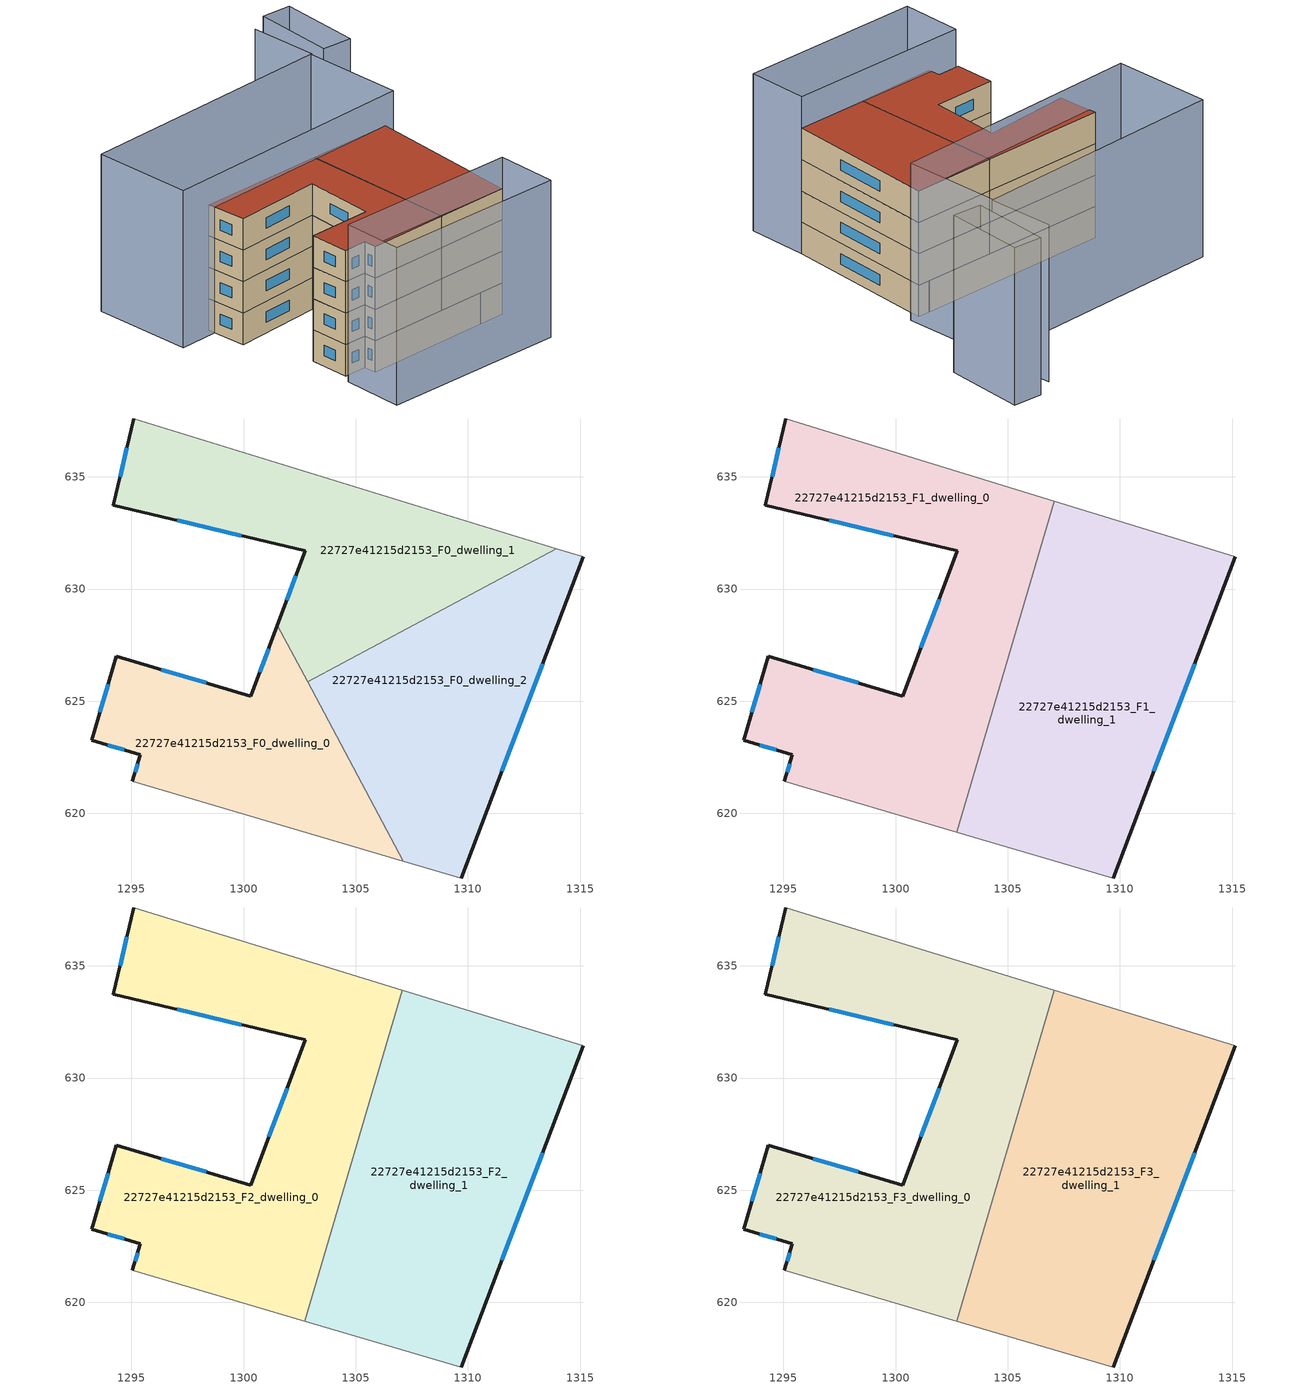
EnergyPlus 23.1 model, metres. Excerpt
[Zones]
22727e41215d2153_F0_dwelling_0
 floor ground (EU_floor_Construction): 1301.51,628.39 1307.13,617.88 1295.05,621.43 1295.4,622.61 1293.23,623.26 1294.33,627 1300.33,625.23 z0
 wall outside (EU_wall_Construction): 1301.51,628.39 1300.33,625.23 1294.33,627 1293.23,623.26 1295.4,622.61 1295.05,621.43 z0:3
 wall adiabatic (EU_wall_Construction): 1295.05,621.43 1307.13,617.88 z0:3
 wall to 22727e41215d2153_F0_dwelling_2 (EU_wall_Construction): 1307.13,617.88 1302.85,625.87 z0:3
 wall to 22727e41215d2153_F0_dwelling_1 (EU_wall_Construction): 1302.85,625.87 1301.51,628.39 z0:3
 window (EU_Window_Construction): 1293.96,625.76 1293.59,624.51 / 1298.33,625.82 1296.33,626.41 / 1301.11,627.34 1300.72,626.28 / 1295.28,622.22 1295.16,621.83 / 1293.95,623.05 1294.67,622.83 z1:2
22727e41215d2153_F0_dwelling_1
 floor ground (EU_floor_Construction): 1313.94,631.8 1302.85,625.87 1301.51,628.39 1302.75,631.71 1294.19,633.73 1295.11,637.58 z0
 wall outside (EU_wall_Construction): 1295.11,637.58 1294.19,633.73 1302.75,631.71 1301.51,628.39 z0:3
 wall adiabatic (EU_wall_Construction): 1313.94,631.8 1295.11,637.58 z0:3
 wall to 22727e41215d2153_F0_dwelling_2 (EU_wall_Construction): 1302.85,625.87 1313.94,631.8 z0:3
 window (EU_Window_Construction): 1297.04,633.06 1299.89,632.39 / 1294.8,636.3 1294.49,635.02 / 1302.33,630.6 1301.92,629.5 z1:2
22727e41215d2153_F0_dwelling_2
 floor ground (EU_floor_Construction): 1315.15,631.43 1309.7,617.12 1307.13,617.88 1302.85,625.87 1313.94,631.8 z0
 wall outside (EU_wall_Construction): 1309.7,617.12 1315.15,631.43 z0:3
 wall adiabatic (EU_wall_Construction): 1315.15,631.43 1313.94,631.8 / 1307.13,617.88 1309.7,617.12 z0:3
 window (EU_Window_Construction): 1311.51,621.89 1313.33,626.66 z1:2
22727e41215d2153_F1_dwelling_0
 floor to 22727e41215d2153_F0_dwelling_0 (EU_floor_Construction): 1302.85,625.87 1304.05,623.64 1302.74,619.17 1295.05,621.43 1295.4,622.61 1293.23,623.26 1294.33,627 1300.33,625.23 z3; 1301.51,628.39 1302.85,625.87 1300.33,625.23 z3
 floor to 22727e41215d2153_F0_dwelling_2 (EU_floor_Construction): 1305.05,627.05 1304.05,623.64 1302.85,625.87 z3
 floor to 22727e41215d2153_F0_dwelling_1 (EU_floor_Construction): 1307.06,633.91 1305.05,627.05 1302.85,625.87 1301.51,628.39 1302.75,631.71 1294.19,633.73 1295.11,637.58 z3
 wall outside (EU_wall_Construction): 1295.11,637.58 1294.19,633.73 1302.75,631.71 1300.33,625.23 1294.33,627 1293.23,623.26 1295.4,622.61 1295.05,621.43 z3:6
 wall adiabatic (EU_wall_Construction): 1295.05,621.43 1302.73,619.17 / 1307.06,633.91 1295.11,637.58 z3:6
 wall to 22727e41215d2153_F1_dwelling_1 (EU_wall_Construction): 1302.74,619.17 1307.06,633.91 z3:6
 window (EU_Window_Construction): 1295.28,622.22 1295.16,621.83 / 1293.95,623.05 1294.67,622.83 / 1293.96,625.76 1293.59,624.51 / 1298.33,625.82 1296.33,626.41 / 1301.94,629.55 1301.13,627.39 / 1297.04,633.06 1299.89,632.39 / 1294.8,636.3 1294.49,635.02 z4:5
22727e41215d2153_F1_dwelling_1
 floor to 22727e41215d2153_F0_dwelling_0 (EU_floor_Construction): 1304.05,623.64 1307.13,617.88 1302.74,619.17 z3
 floor to 22727e41215d2153_F0_dwelling_1 (EU_floor_Construction): 1313.94,631.8 1305.05,627.05 1307.06,633.91 z3
 floor to 22727e41215d2153_F0_dwelling_2 (EU_floor_Construction): 1304.31,624.53 1309.7,617.12 1307.13,617.88 1304.05,623.64 z3; 1315.15,631.43 1309.7,617.12 1304.31,624.53 1305.05,627.05 1313.94,631.8 z3
 wall outside (EU_wall_Construction): 1309.7,617.12 1315.15,631.43 z3:6
 wall adiabatic (EU_wall_Construction): 1315.15,631.43 1307.06,633.91 / 1302.73,619.17 1309.7,617.12 z3:6
 window (EU_Window_Construction): 1311.51,621.89 1313.33,626.66 z4:5
22727e41215d2153_F2_dwelling_0
 floor to 22727e41215d2153_F1_dwelling_0 (EU_floor_Construction): 1307.06,633.91 1302.73,619.17 1295.05,621.43 1295.4,622.61 1293.23,623.26 1294.33,627 1300.33,625.23 1302.75,631.71 1294.19,633.73 1295.11,637.58 z6
 wall outside (EU_wall_Construction): 1295.11,637.58 1294.19,633.73 1302.75,631.71 1300.33,625.23 1294.33,627 1293.23,623.26 1295.4,622.61 1295.05,621.43 z6:9
 wall adiabatic (EU_wall_Construction): 1295.05,621.43 1302.73,619.17 / 1307.06,633.91 1295.11,637.58 z6:9
 wall to 22727e41215d2153_F2_dwelling_1 (EU_wall_Construction): 1302.74,619.17 1307.06,633.91 z6:9
 window (EU_Window_Construction): 1295.28,622.22 1295.16,621.83 / 1293.95,623.05 1294.67,622.83 / 1293.96,625.76 1293.59,624.51 / 1298.33,625.82 1296.33,626.41 / 1301.94,629.55 1301.13,627.39 / 1297.04,633.06 1299.89,632.39 / 1294.8,636.3 1294.49,635.02 z7:8
22727e41215d2153_F2_dwelling_1
 floor to 22727e41215d2153_F1_dwelling_1 (EU_floor_Construction): 1315.15,631.43 1309.7,617.12 1302.73,619.17 1307.06,633.91 z6
 wall outside (EU_wall_Construction): 1309.7,617.12 1315.15,631.43 z6:9
 wall adiabatic (EU_wall_Construction): 1315.15,631.43 1307.06,633.91 / 1302.73,619.17 1309.7,617.12 z6:9
 window (EU_Window_Construction): 1311.51,621.89 1313.33,626.66 z7:8
22727e41215d2153_F3_dwelling_0
 floor to 22727e41215d2153_F2_dwelling_0 (EU_floor_Construction): 1307.06,633.91 1302.73,619.17 1295.05,621.43 1295.4,622.61 1293.23,623.26 1294.33,627 1300.33,625.23 1302.75,631.71 1294.19,633.73 1295.11,637.58 z9
 wall outside (EU_wall_Construction): 1295.11,637.58 1294.19,633.73 1302.75,631.71 1300.33,625.23 1294.33,627 1293.23,623.26 1295.4,622.61 1295.05,621.43 z9:12
 wall adiabatic (EU_wall_Construction): 1295.05,621.43 1302.73,619.17 / 1307.06,633.91 1295.11,637.58 z9:12
 wall to 22727e41215d2153_F3_dwelling_1 (EU_wall_Construction): 1302.74,619.17 1307.06,633.91 z9:12
 window (EU_Window_Construction): 1295.28,622.22 1295.16,621.83 / 1293.95,623.05 1294.67,622.83 / 1293.96,625.76 1293.59,624.51 / 1298.33,625.82 1296.33,626.41 / 1301.94,629.55 1301.13,627.39 / 1297.04,633.06 1299.89,632.39 / 1294.8,636.3 1294.49,635.02 z10:11
 roof outside (EU_roof_Construction): 1302.73,619.17 1307.06,633.91 1295.11,637.58 1294.19,633.73 1302.75,631.71 1300.33,625.23 1294.33,627 1293.23,623.26 1295.4,622.61 1295.05,621.43 z12
22727e41215d2153_F3_dwelling_1
 floor to 22727e41215d2153_F2_dwelling_1 (EU_floor_Construction): 1315.15,631.43 1309.7,617.12 1302.73,619.17 1307.06,633.91 z9
 wall outside (EU_wall_Construction): 1309.7,617.12 1315.15,631.43 z9:12
 wall adiabatic (EU_wall_Construction): 1315.15,631.43 1307.06,633.91 / 1302.73,619.17 1309.7,617.12 z9:12
 window (EU_Window_Construction): 1311.51,621.89 1313.33,626.66 z10:11
 roof outside (EU_roof_Construction): 1309.7,617.12 1315.15,631.43 1307.06,633.91 1302.73,619.17 z12
shading: 1320.41,646.92 1318.72,640.5 / 1307.9,611.46 1290.61,616.93 / 1290.61,616.93 1292.41,622.59 / 1292.41,622.59 1309.7,617.12 / 1309.7,617.12 1307.9,611.46 / 1293.8,647.26 1318.61,640.53 / 1318.61,640.53 1316.07,631.18 / 1316.07,631.18 1291.26,637.91 / 1291.26,637.91 1293.8,647.26 / 1320.01,640.04 1322.87,647.47 / 1322.87,647.47 1325.58,646.43 / 1325.58,646.43 1322.72,639 / 1322.72,639 1320.01,640.04 z0:15
[Building]
EU S2 Campaign: North Axis=0; Terrain=City; Solar Distribution=FullExterior
[Site:Location]
Bologna: Latitude=44.5; Longitude=11.25; Time Zone=1; Elevation=37
[SizingPeriod:WeatherFileDays]
AnnualSizingPeriod: Begin Month=1; Begin Day of Month=1; End Month=12; End Day of Month=31; Day of Week for Start Day=Monday; Use Weather File Daylight Saving Period=No; Use Weather File Rain and Snow Indicators=No
[MATERIAL]
EU_InternalMass_Material: Roughness=MediumRough; Thickness=0.1; Conductivity=1; Density=1800; Specific Heat=900; Thermal Absorptance=0.9; Solar Absorptance=0.7; Visible Absorptance=0.7
[MATERIAL:NOMASS] Roughness=MediumRough; Thermal Absorptance=0.9; Solar Absorptance=0.7; Visible Absorptance=0.7
Name | Thermal Resistance
EU_wall_NoMass | 0.937881
EU_roof_NoMass | 0.548572
EU_floor_NoMass | 0.71348
[WINDOWMATERIAL:SIMPLEGLAZINGSYSTEM]
EU_Window_SimpleGlazing: UFactor=4.25633; Solar Heat Gain Coefficient=0.85; Visible Transmittance=0.85
[CONSTRUCTION]
EU_wall_Construction: EU_wall_NoMass
EU_roof_Construction: EU_roof_NoMass
EU_floor_Construction: EU_floor_NoMass
EU_Window_Construction: EU_Window_SimpleGlazing
EU_InternalMass_Construction: EU_InternalMass_Material
[ZONE] Type=1; Multiplier=1; Ceiling Height=autocalculate; Floor Area=autocalculate; Part of Total Floor Area=Yes
Name | Volume
22727e41215d2153_F0_dwelling_0 | 199.499
22727e41215d2153_F1_dwelling_0 | 361.007
22727e41215d2153_F2_dwelling_0; 22727e41215d2153_F3_dwelling_0 | 361.025
22727e41215d2153_F0_dwelling_1 | 261.265
22727e41215d2153_F1_dwelling_1 | 361.002
22727e41215d2153_F2_dwelling_1; 22727e41215d2153_F3_dwelling_1 | 361.018
22727e41215d2153_F0_dwelling_2 | 261.255
[INTERNALMASS] Construction=EU_InternalMass_Construction
Name | Zone or ZoneList | Surface Area
22727e41215d2153_F0_dwelling_0_EU_InternalMass | 22727e41215d2153_F0_dwelling_0 | 66.4998
22727e41215d2153_F0_dwelling_1_EU_InternalMass | 22727e41215d2153_F0_dwelling_1 | 87.0903
22727e41215d2153_F0_dwelling_2_EU_InternalMass | 22727e41215d2153_F0_dwelling_2 | 87.0914
22727e41215d2153_F1_dwelling_0_EU_InternalMass | 22727e41215d2153_F1_dwelling_0 | 120.342
22727e41215d2153_F1_dwelling_1_EU_InternalMass | 22727e41215d2153_F1_dwelling_1 | 120.339
22727e41215d2153_F2_dwelling_0_EU_InternalMass | 22727e41215d2153_F2_dwelling_0 | 120.342
22727e41215d2153_F2_dwelling_1_EU_InternalMass | 22727e41215d2153_F2_dwelling_1 | 120.339
22727e41215d2153_F3_dwelling_0_EU_InternalMass | 22727e41215d2153_F3_dwelling_0 | 120.342
22727e41215d2153_F3_dwelling_1_EU_InternalMass | 22727e41215d2153_F3_dwelling_1 | 120.339
[OTHEREQUIPMENT] Fuel Type=Electricity; Design Level Calculation Method=Watts/Area; Power per Zone Floor Area=1; Fraction Latent=0; Fraction Radiant=0; Fraction Lost=0; Carbon Dioxide Generation Rate=0; EndUse Subcategory=EU_Step8_InternalGains
Name | Zone or ZoneList or Space or SpaceList | Schedule
EU_Step8_InternalGain_22727e41215d2153_F0_dwelling_0_f000 | 22727e41215d2153_F0_dwelling_0 | EU_Step8_GainSchedule_22727e41215d2153_F0_dwelling_0_f000
EU_Step8_InternalGain_22727e41215d2153_F0_dwelling_1_f000 | 22727e41215d2153_F0_dwelling_1 | EU_Step8_GainSchedule_22727e41215d2153_F0_dwelling_1_f000
EU_Step8_InternalGain_22727e41215d2153_F0_dwelling_2_f000 | 22727e41215d2153_F0_dwelling_2 | EU_Step8_GainSchedule_22727e41215d2153_F0_dwelling_2_f000
EU_Step8_InternalGain_22727e41215d2153_F1_dwelling_0_f000 | 22727e41215d2153_F1_dwelling_0 | EU_Step8_GainSchedule_22727e41215d2153_F1_dwelling_0_f000
EU_Step8_InternalGain_22727e41215d2153_F1_dwelling_1_f000 | 22727e41215d2153_F1_dwelling_1 | EU_Step8_GainSchedule_22727e41215d2153_F1_dwelling_1_f000
EU_Step8_InternalGain_22727e41215d2153_F2_dwelling_0_f000 | 22727e41215d2153_F2_dwelling_0 | EU_Step8_GainSchedule_22727e41215d2153_F2_dwelling_0_f000
EU_Step8_InternalGain_22727e41215d2153_F2_dwelling_1_f000 | 22727e41215d2153_F2_dwelling_1 | EU_Step8_GainSchedule_22727e41215d2153_F2_dwelling_1_f000
EU_Step8_InternalGain_22727e41215d2153_F3_dwelling_0_f000 | 22727e41215d2153_F3_dwelling_0 | EU_Step8_GainSchedule_22727e41215d2153_F3_dwelling_0_f000
EU_Step8_InternalGain_22727e41215d2153_F3_dwelling_1_f000 | 22727e41215d2153_F3_dwelling_1 | EU_Step8_GainSchedule_22727e41215d2153_F3_dwelling_1_f000
[ZONEVENTILATION:DESIGNFLOWRATE] Schedule=EU_AlwaysOn; Design Flow Rate Calculation Method=AirChanges/Hour; Air Changes per Hour=0.687892; Ventilation Type=Natural; Fan Pressure Rise=0; Fan Total Efficiency=1; Constant Term Coefficient=1; Temperature Term Coefficient=0; Velocity Term Coefficient=0; Velocity Squared Term Coefficient=0; Minimum Indoor Temperature=-100; Maximum Indoor Temperature=100; Delta Temperature=-100; Minimum Outdoor Temperature=-100; Maximum Outdoor Temperature=100; Maximum Wind Speed=40
Name | Zone or ZoneList or Space or SpaceList
EU_ConstantAir_22727e41215d2153_F0_dwelling_0 | 22727e41215d2153_F0_dwelling_0
EU_ConstantAir_22727e41215d2153_F0_dwelling_1 | 22727e41215d2153_F0_dwelling_1
EU_ConstantAir_22727e41215d2153_F0_dwelling_2 | 22727e41215d2153_F0_dwelling_2
EU_ConstantAir_22727e41215d2153_F1_dwelling_0 | 22727e41215d2153_F1_dwelling_0
EU_ConstantAir_22727e41215d2153_F1_dwelling_1 | 22727e41215d2153_F1_dwelling_1
EU_ConstantAir_22727e41215d2153_F2_dwelling_0 | 22727e41215d2153_F2_dwelling_0
EU_ConstantAir_22727e41215d2153_F2_dwelling_1 | 22727e41215d2153_F2_dwelling_1
EU_ConstantAir_22727e41215d2153_F3_dwelling_0 | 22727e41215d2153_F3_dwelling_0
EU_ConstantAir_22727e41215d2153_F3_dwelling_1 | 22727e41215d2153_F3_dwelling_1
[HVACTEMPLATE:THERMOSTAT] Constant Heating Setpoint=20; Constant Cooling Setpoint=50
EU_HeatOnly_22727e41215d2153_F0_dwelling_0; EU_HeatOnly_22727e41215d2153_F0_dwelling_1; EU_HeatOnly_22727e41215d2153_F0_dwelling_2; EU_HeatOnly_22727e41215d2153_F1_dwelling_0; EU_HeatOnly_22727e41215d2153_F1_dwelling_1; EU_HeatOnly_22727e41215d2153_F2_dwelling_0; EU_HeatOnly_22727e41215d2153_F2_dwelling_1; EU_HeatOnly_22727e41215d2153_F3_dwelling_0; EU_HeatOnly_22727e41215d2153_F3_dwelling_1
[HVACTEMPLATE:ZONE:IDEALLOADSAIRSYSTEM] System Availability Schedule=EU_AlwaysOn; Maximum Heating Supply Air Temperature=50; Minimum Cooling Supply Air Temperature=13; Maximum Heating Supply Air Humidity Ratio=0.0156; Minimum Cooling Supply Air Humidity Ratio=0.0077; Heating Limit=NoLimit; Cooling Limit=NoLimit; Heating Availability Schedule=EU_AlwaysOn; Cooling Availability Schedule=EU_CoolingOff; Dehumidification Control Type=ConstantSensibleHeatRatio; Cooling Sensible Heat Ratio=0.7; Dehumidification Setpoint=60; Humidification Control Type=None; Humidification Setpoint=30; Outdoor Air Method=None; Outdoor Air Flow Rate per Person=0.00944; Outdoor Air Flow Rate per Zone Floor Area=0; Outdoor Air Flow Rate per Zone=0; Demand Controlled Ventilation Type=None; Outdoor Air Economizer Type=NoEconomizer; Heat Recovery Type=None; Sensible Heat Recovery Effectiveness=0.7; Latent Heat Recovery Effectiveness=0.65
Name | Template Thermostat
22727e41215d2153_F0_dwelling_0 | EU_HeatOnly_22727e41215d2153_F0_dwelling_0
22727e41215d2153_F0_dwelling_1 | EU_HeatOnly_22727e41215d2153_F0_dwelling_1
22727e41215d2153_F0_dwelling_2 | EU_HeatOnly_22727e41215d2153_F0_dwelling_2
22727e41215d2153_F1_dwelling_0 | EU_HeatOnly_22727e41215d2153_F1_dwelling_0
22727e41215d2153_F1_dwelling_1 | EU_HeatOnly_22727e41215d2153_F1_dwelling_1
22727e41215d2153_F2_dwelling_0 | EU_HeatOnly_22727e41215d2153_F2_dwelling_0
22727e41215d2153_F2_dwelling_1 | EU_HeatOnly_22727e41215d2153_F2_dwelling_1
22727e41215d2153_F3_dwelling_0 | EU_HeatOnly_22727e41215d2153_F3_dwelling_0
22727e41215d2153_F3_dwelling_1 | EU_HeatOnly_22727e41215d2153_F3_dwelling_1
[SIZING:ZONE] Zone Cooling Design Supply Air Temperature Input Method=SupplyAirTemperature; Zone Cooling Design Supply Air Temperature=13; Zone Heating Design Supply Air Temperature Input Method=SupplyAirTemperature; Zone Heating Design Supply Air Temperature=50; Zone Cooling Design Supply Air Humidity Ratio=0.008; Zone Heating Design Supply Air Humidity Ratio=0.008; Cooling Design Air Flow Method=DesignDay; Cooling Design Air Flow Rate=0; Cooling Minimum Air Flow per Zone Floor Area=0.000762; Cooling Minimum Air Flow=0; Cooling Minimum Air Flow Fraction=0.2; Heating Design Air Flow Method=DesignDay; Heating Design Air Flow Rate=0; Heating Maximum Air Flow per Zone Floor Area=0.002032; Heating Maximum Air Flow=0.141576; Heating Maximum Air Flow Fraction=0.3; Account for Dedicated Outdoor Air System=No; Dedicated Outdoor Air System Control Strategy=NeutralSupplyAir; Dedicated Outdoor Air Low Setpoint Temperature for Design=autosize; Dedicated Outdoor Air High Setpoint Temperature for Design=autosize; Zone Load Sizing Method=Sensible Load Only No Latent Load; Zone Latent Cooling Design Supply Air Humidity Ratio Input Method=HumidityRatioDifference; Zone Cooling Design Supply Air Humidity Ratio Difference=0.005; Zone Latent Heating Design Supply Air Humidity Ratio Input Method=HumidityRatioDifference; Zone Humidification Design Supply Air Humidity Ratio Difference=0.005
22727e41215d2153_F0_dwelling_0; 22727e41215d2153_F0_dwelling_1; 22727e41215d2153_F0_dwelling_2; 22727e41215d2153_F1_dwelling_0; 22727e41215d2153_F1_dwelling_1; 22727e41215d2153_F2_dwelling_0; 22727e41215d2153_F2_dwelling_1; 22727e41215d2153_F3_dwelling_0; 22727e41215d2153_F3_dwelling_1
[SCHEDULE:CONSTANT]
Name | Hourly Value
EU_AlwaysOn | 1
EU_CoolingOff | 0
[SCHEDULE:FILE] Column Number=1; Rows to Skip at Top=0; Number of Hours of Data=8760; Column Separator=Comma; Interpolate to Timestep=No; Minutes per Item=60; Adjust Schedule for Daylight Savings=Yes
Name | File
EU_Step8_GainSchedule_22727e41215d2153_F0_dwelling_0_f000 | ../../schedules/22727e41215d2153/22727e41215d2153_F0_dwelling_0_f000_gain.csv
EU_Step8_GainSchedule_22727e41215d2153_F0_dwelling_1_f000 | ../../schedules/22727e41215d2153/22727e41215d2153_F0_dwelling_1_f000_gain.csv
EU_Step8_GainSchedule_22727e41215d2153_F0_dwelling_2_f000 | ../../schedules/22727e41215d2153/22727e41215d2153_F0_dwelling_2_f000_gain.csv
EU_Step8_GainSchedule_22727e41215d2153_F1_dwelling_0_f000 | ../../schedules/22727e41215d2153/22727e41215d2153_F1_dwelling_0_f000_gain.csv
EU_Step8_GainSchedule_22727e41215d2153_F1_dwelling_1_f000 | ../../schedules/22727e41215d2153/22727e41215d2153_F1_dwelling_1_f000_gain.csv
EU_Step8_GainSchedule_22727e41215d2153_F2_dwelling_0_f000 | ../../schedules/22727e41215d2153/22727e41215d2153_F2_dwelling_0_f000_gain.csv
EU_Step8_GainSchedule_22727e41215d2153_F2_dwelling_1_f000 | ../../schedules/22727e41215d2153/22727e41215d2153_F2_dwelling_1_f000_gain.csv
EU_Step8_GainSchedule_22727e41215d2153_F3_dwelling_0_f000 | ../../schedules/22727e41215d2153/22727e41215d2153_F3_dwelling_0_f000_gain.csv
EU_Step8_GainSchedule_22727e41215d2153_F3_dwelling_1_f000 | ../../schedules/22727e41215d2153/22727e41215d2153_F3_dwelling_1_f000_gain.csv
